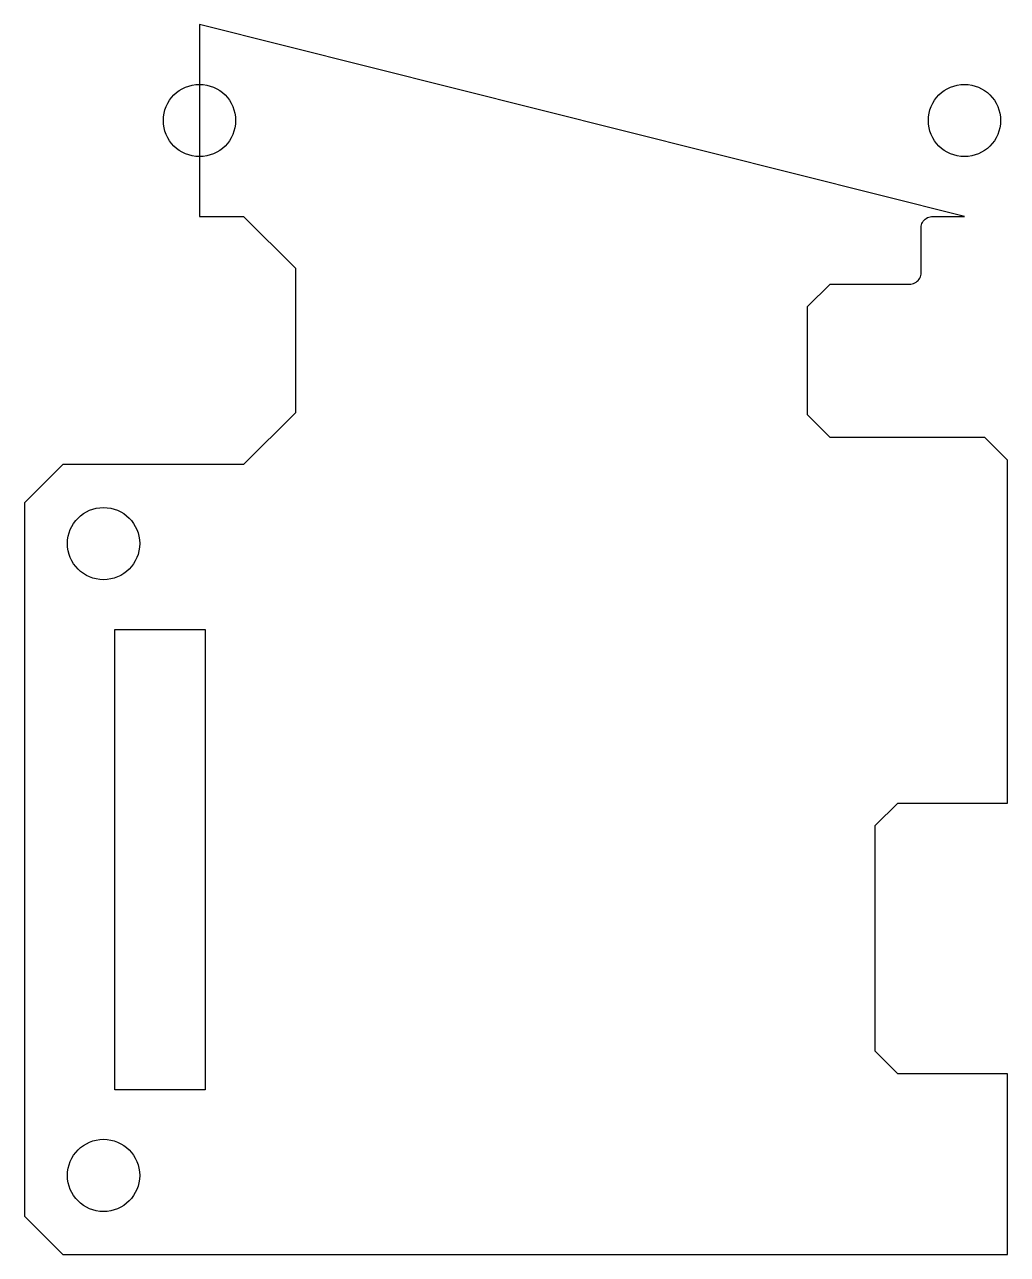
# Model space of a CAD drawing. Header units: millimetres. Extents: x -22.8 to 20.8, y -28.6 to 25.9.
import ezdxf

# ---------------------------------------------------------------- set-up
doc = ezdxf.new("R2010")
doc.units = ezdxf.units.MM

msp = doc.modelspace()

# ---------------------------------------------------------------- linework, layer by layer
for points in [[(16.412, 14.4), (16.472, 14.404), (16.535, 14.415), (16.594, 14.432), (16.649, 14.455), (16.703, 14.487), (16.753, 14.524), (16.796, 14.565), (16.836, 14.613), (16.87, 14.665), (16.896, 14.719), (16.915, 14.778), (16.927, 14.84), (16.931, 14.9), (16.931, 16.9), (16.935, 16.961), (16.947, 17.023), (16.966, 17.081), (16.992, 17.135), (17.027, 17.188), (17.066, 17.236), (17.11, 17.277), (17.16, 17.314), (17.215, 17.345), (17.27, 17.368), (17.329, 17.385), (17.392, 17.396), (17.452, 17.4), (18.85, 17.4), (-15.05, 25.9), (-15.05, 17.4), (-13.1, 17.4), (-10.8, 15.1), (-10.8, 8.7), (-13.1, 6.4), (-21.1, 6.4), (-22.8, 4.7), (-22.8, -26.9), (-21.1, -28.6), (20.753, -28.6), (20.753, -20.6), (15.9, -20.6), (14.9, -19.6), (14.9, -9.6), (15.9, -8.6), (20.753, -8.6), (20.753, 6.6), (19.753, 7.6), (12.9, 7.6), (11.9, 8.6), (11.9, 13.4), (12.9, 14.4), (16.412, 14.4)], [(-14.8, -0.9), (-14.8, -21.3), (-18.8, -21.3), (-18.8, -0.9)]]:
    msp.add_lwpolyline(points, close=True)
for centre in [(-15.05, 21.65), (18.85, 21.65), (-19.3, 2.9), (-19.3, -25.1)]:
    msp.add_circle(centre, 1.6)

doc.saveas('drawing.dxf')
